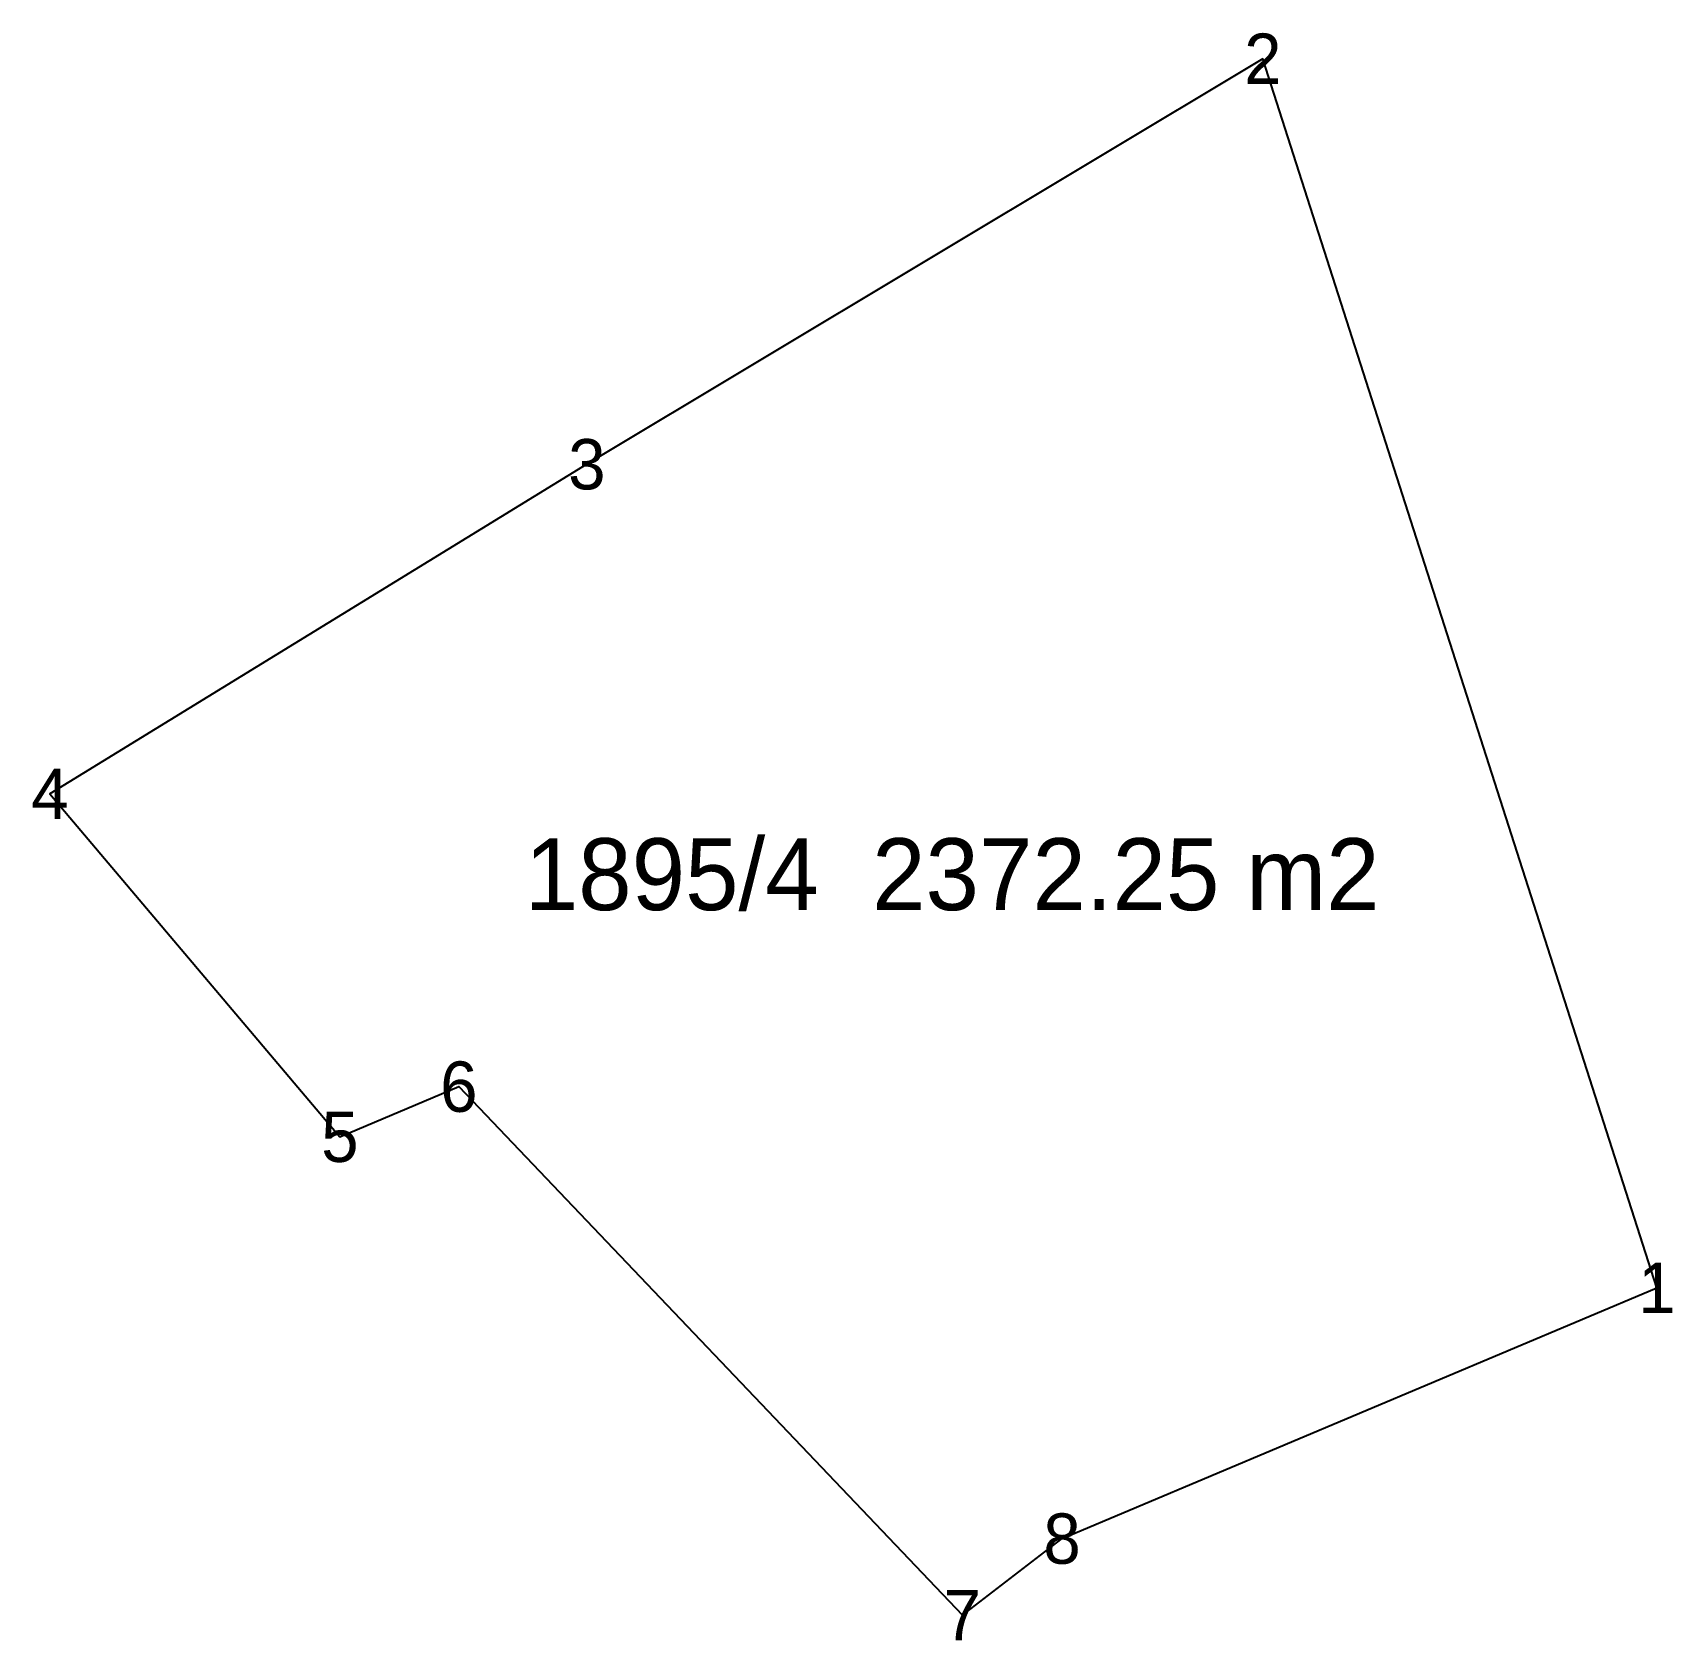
# Model space of a CAD drawing. Extents: x 383113.2 to 383183.2, y 4546880.2 to 4546948.8.
import ezdxf
from ezdxf.enums import TextEntityAlignment as Align

# ---------------------------------------------------------------- set-up
doc = ezdxf.new("R2010")
doc.units = 0
doc.layers.add('PARSEL', color=7, linetype='CONTINUOUS')
doc.layers.add('PARSEL_ETIKET', color=3, linetype='CONTINUOUS')

msp = doc.modelspace()

# ---------------------------------------------------------------- linework, layer by layer
at = {"layer": 'PARSEL'}
msp.add_lwpolyline([(383182.591, 4546895.252), (383165.766, 4546947.732), (383136.897, 4546930.418), (383113.966, 4546916.342), (383126.348, 4546901.703), (383131.428, 4546903.844), (383152.934, 4546881.284), (383157.191, 4546884.548)], close=True, dxfattribs=at)

# ---------------------------------------------------------------- texts
at = {"layer": 'PARSEL_ETIKET'}
for s, height, p in [('2', 2.149, (383165.766, 4546947.732)), ('3', 2.149, (383136.897, 4546930.418)), ('4', 2.149, (383113.966, 4546916.342)), ('1895/4  2372.25 m2', 3.069, (383152.499, 4546912.914)), ('6', 2.149, (383131.428, 4546903.844)), ('5', 2.149, (383126.348, 4546901.703)), ('1', 2.149, (383182.591, 4546895.252)), ('8', 2.149, (383157.191, 4546884.548)), ('7', 2.149, (383152.934, 4546881.284))]:
    msp.add_text(s, height=height, dxfattribs=at).set_placement(p, align=Align.MIDDLE_CENTER)

doc.saveas('drawing.dxf')
